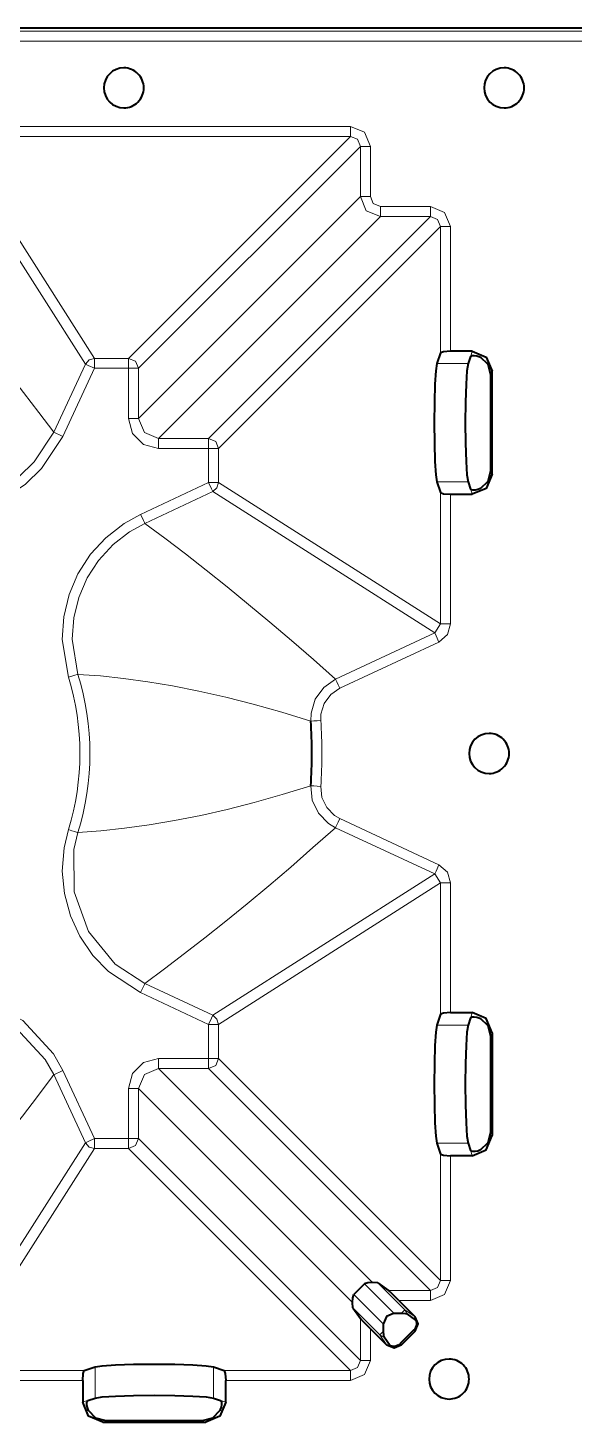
# Model space of a CAD drawing. Header units: millimetres. Extents: x 0 to 2941, y -405 to 1422.
# Drawn here: x 214.5 to 269.1, y 1136.4 to 1275.7 of the extents above; entities that cross this region are included whole.
import ezdxf

# ---------------------------------------------------------------- set-up
doc = ezdxf.new("R2010")
doc.units = ezdxf.units.MM
doc.layers.add('FINE', color=9, linetype='Continuous')
doc.layers.add('OUTLINE', color=7, linetype='Continuous')

msp = doc.modelspace()

# ---------------------------------------------------------------- linework, layer by layer
at = {"layer": 'FINE', "lineweight": 9}
for p, q in [((681.54, 1274.35), (131.57, 1274.35)), ((207.01, 1265.84), (246.71, 1265.84)), ((246.71, 1264.84), (207.01, 1264.84)), ((207.01, 1264.84), (221.13, 1242.66)), ((224.54, 1242.66), (246.71, 1264.84)), ((220.23, 1242.09), (206.1, 1264.26)), ((247.71, 1263.84), (225.54, 1241.67)), ((249.71, 1256.84), (227.54, 1234.67)), ((232.54, 1234.67), (254.71, 1256.84)), ((249.71, 1257.84), (254.71, 1257.84)), ((254.71, 1256.84), (249.71, 1256.84)), ((255.71, 1255.84), (233.54, 1233.67)), ((255.71, 1243.22), (255.71, 1255.84)), ((256.71, 1255.84), (256.71, 1243.38)), ((221.13, 1242.66), (224.54, 1242.66)), ((258.73, 1242.9), (258.89, 1243.38)), ((221.13, 1241.67), (217.96, 1234.86)), ((224.54, 1241.67), (221.13, 1241.67)), ((224.54, 1236.66), (224.54, 1241.67)), ((255.36, 1242.14), (258.47, 1242.14)), ((260.87, 1241.37), (260.76, 1241.02)), ((227.54, 1234.67), (232.54, 1234.67)), ((232.54, 1233.67), (227.54, 1233.67)), ((232.54, 1230.26), (232.54, 1233.67)), ((233.54, 1233.67), (233.54, 1230.26)), ((260.76, 1231.44), (260.87, 1231.09)), ((225.74, 1227.08), (232.54, 1230.26)), ((233.54, 1230.26), (255.71, 1216.13)), ((258.47, 1230.32), (255.36, 1230.32)), ((232.96, 1229.35), (226.16, 1226.18)), ((255.14, 1215.23), (232.96, 1229.35)), ((255.71, 1216.13), (255.71, 1229.25)), ((256.71, 1229.08), (256.71, 1216.13)), ((258.89, 1229.08), (258.73, 1229.56)), ((255.14, 1215.23), (255.71, 1216.13)), ((245.23, 1210.61), (255.14, 1215.23)), ((255.56, 1214.32), (245.65, 1209.7)), ((245.65, 1196.68), (255.56, 1192.06)), ((255.14, 1191.15), (245.23, 1195.77)), ((232.96, 1177.03), (255.14, 1191.15)), ((255.71, 1190.25), (255.14, 1191.15)), ((255.71, 1190.25), (233.54, 1176.12)), ((255.71, 1177.13), (255.71, 1190.25)), ((256.71, 1190.25), (256.71, 1177.3)), ((226.16, 1180.2), (232.96, 1177.03)), ((232.54, 1176.12), (225.74, 1179.3)), ((258.89, 1177.3), (258.73, 1176.82)), ((258.47, 1176.06), (255.36, 1176.06)), ((260.76, 1174.94), (260.87, 1175.29)), ((217.96, 1171.52), (221.13, 1164.71)), ((232.54, 1171.72), (227.54, 1171.72)), ((227.54, 1171.72), (248.91, 1150.34)), ((254.71, 1149.54), (232.54, 1171.72)), ((233.54, 1172.71), (255.71, 1150.54)), ((217.06, 1171.1), (216.9, 1170.88)), ((225.54, 1169.72), (225.54, 1164.71)), ((260.87, 1165.01), (260.76, 1165.36)), ((220.23, 1164.29), (206.1, 1142.12)), ((207.01, 1141.54), (221.13, 1163.72)), ((224.54, 1163.72), (221.13, 1163.72)), ((224.54, 1163.72), (246.71, 1141.54)), ((255.36, 1164.24), (258.47, 1164.24)), ((255.71, 1150.54), (255.71, 1163.17)), ((258.73, 1163.48), (258.89, 1163)), ((256.71, 1163), (256.71, 1150.54)), ((248.13, 1150.2), (251.08, 1147.24)), ((252.15, 1147.59), (249.44, 1150.3)), ((250.52, 1149.54), (254.71, 1149.54)), ((247.06, 1149.13), (250.02, 1146.17)), ((254.71, 1148.55), (251.54, 1148.55)), ((253.19, 1146.9), (252.15, 1147.59)), ((248.71, 1142.54), (248.71, 1145.72)), ((253.04, 1145.58), (253.19, 1145.48)), ((251.67, 1144.22), (251.77, 1144.07)), ((220.12, 1141.54), (207.01, 1141.54)), ((221.2, 1138.79), (221.2, 1141.9)), ((233.02, 1141.9), (233.02, 1138.79)), ((207.01, 1140.55), (219.96, 1140.55)), ((219.96, 1138.37), (220.44, 1138.53)), ((233.77, 1138.53), (234.26, 1138.37)), ((222.32, 1136.5), (221.97, 1136.39)), ((232.25, 1136.39), (231.89, 1136.5))]:
    msp.add_line(p, q, dxfattribs=at)
for points in [[(131.57, 1275.35), (681.54, 1275.35), (681.56, 1275.36)], [(246.71, 1265.84), (246.71, 1265.15), (246.71, 1264.84)], [(246.71, 1265.84), (248.13, 1265.25), (248.71, 1263.84), (248.71, 1258.83)], [(247.71, 1263.84), (247.42, 1264.55), (246.71, 1264.84)], [(225.54, 1241.67), (225.54, 1236.66), (247.71, 1258.83), (247.71, 1263.84)], [(248.71, 1263.84), (248.02, 1263.84), (247.71, 1263.84)], [(248.71, 1258.83), (248.02, 1258.83), (247.71, 1258.83)], [(249.71, 1256.84), (248.3, 1257.42), (247.71, 1258.83)], [(248.71, 1258.83), (249, 1258.13), (249.71, 1257.84)], [(249.71, 1257.84), (249.71, 1257.15), (249.71, 1256.84)], [(254.71, 1257.84), (254.71, 1257.15), (254.71, 1256.84)], [(254.71, 1257.84), (256.13, 1257.25), (256.71, 1255.84)], [(255.71, 1255.84), (255.42, 1256.55), (254.71, 1256.84)], [(256.71, 1255.84), (256.02, 1255.84), (255.71, 1255.84)], [(201.48, 1254.36), (203.48, 1252.1), (205.41, 1249.87), (207.28, 1247.67), (209.09, 1245.51), (210.83, 1243.37), (212.48, 1241.3), (214.06, 1239.27), (215.59, 1237.26), (217.06, 1235.28)], [(217.06, 1235.28), (220.23, 1242.09), (220.6, 1242.51), (221.13, 1242.66)], [(221.13, 1241.67), (221.13, 1242.35), (221.13, 1242.66)], [(224.54, 1241.67), (224.54, 1242.35), (224.54, 1242.66)], [(224.54, 1242.66), (225.25, 1242.37), (225.54, 1241.67)], [(221.13, 1241.67), (220.51, 1241.96), (220.23, 1242.09)], [(224.54, 1241.67), (225.23, 1241.67), (225.54, 1241.67)], [(227.54, 1233.67), (226.04, 1234.07), (224.94, 1235.16), (224.54, 1236.66)], [(224.54, 1236.66), (225.23, 1236.66), (225.54, 1236.66)], [(225.54, 1236.66), (226.12, 1235.25), (227.54, 1234.67)], [(217.96, 1234.86), (215.86, 1231.65), (214.24, 1230.09), (212.33, 1228.79), (210.29, 1227.85), (208.05, 1227.25), (205.82, 1227.05), (203.51, 1227.22), (201.67, 1227.66)], [(201.97, 1228.61), (203.67, 1228.21), (205.75, 1228.04), (207.88, 1228.24), (209.89, 1228.77), (211.84, 1229.66), (213.57, 1230.83), (215.11, 1232.31), (217.06, 1235.28)], [(217.96, 1234.86), (217.63, 1235.02), (217.34, 1235.15), (217.14, 1235.25), (217.06, 1235.28)], [(227.54, 1233.67), (227.54, 1234.35), (227.54, 1234.67)], [(232.54, 1233.67), (232.54, 1234.35), (232.54, 1234.67)], [(232.54, 1234.67), (233.25, 1234.37), (233.54, 1233.67)], [(232.54, 1233.67), (233.23, 1233.67), (233.54, 1233.67)], [(232.54, 1230.26), (232.83, 1229.63), (232.96, 1229.35)], [(232.54, 1230.26), (233.23, 1230.26), (233.54, 1230.26)], [(233.54, 1230.26), (233.38, 1229.72), (232.96, 1229.35)], [(218.53, 1210.8), (217.92, 1214.58), (218.07, 1216.83), (218.61, 1219.08), (219.49, 1221.15), (220.75, 1223.09), (222.26, 1224.75), (224.09, 1226.17), (225.74, 1227.08)], [(226.16, 1226.18), (224.63, 1225.33), (222.99, 1224.06), (221.54, 1222.48), (220.4, 1220.73), (219.56, 1218.77), (219.07, 1216.74), (218.92, 1214.6), (219.49, 1211.09)], [(225.74, 1227.08), (225.89, 1226.75), (226.03, 1226.46), (226.12, 1226.26), (226.16, 1226.18)], [(226.16, 1226.18), (228.17, 1224.69), (230.22, 1223.13), (232.29, 1221.51), (234.4, 1219.83), (236.54, 1218.08), (238.67, 1216.31), (240.82, 1214.47), (243.01, 1212.57), (245.23, 1210.61)], [(256.71, 1216.13), (256.4, 1215.06), (255.56, 1214.32)], [(256.71, 1216.13), (256.02, 1216.13), (255.71, 1216.13)], [(255.56, 1214.32), (255.27, 1214.94), (255.14, 1215.23)], [(218.53, 1210.8), (218.89, 1210.91), (219.19, 1211), (219.4, 1211.07), (219.49, 1211.09)], [(242.75, 1206.41), (239.85, 1207.31), (237.01, 1208.11), (234.25, 1208.81), (231.56, 1209.42), (228.95, 1209.94), (226.46, 1210.36), (224.05, 1210.69), (221.73, 1210.93), (219.49, 1211.09)], [(242.75, 1206.41), (242.78, 1207.23), (243.19, 1208.61), (244.04, 1209.78), (245.23, 1210.61)], [(245.65, 1209.7), (245.5, 1210.04), (245.36, 1210.33), (245.27, 1210.53), (245.23, 1210.61)], [(245.65, 1209.7), (244.74, 1209.07), (244.09, 1208.17), (243.77, 1207.1), (243.75, 1206.48)], [(243.75, 1206.48), (243.38, 1206.46), (243.06, 1206.44), (242.84, 1206.42), (242.75, 1206.41)], [(219.49, 1195.29), (221.77, 1195.45), (224.14, 1195.71), (226.59, 1196.05), (229.13, 1196.48), (231.75, 1197), (234.4, 1197.6), (237.11, 1198.3), (239.9, 1199.09), (242.75, 1199.97)], [(243.75, 1199.9), (243.38, 1199.92), (243.06, 1199.95), (242.84, 1199.96), (242.75, 1199.97)], [(245.23, 1195.77), (244.53, 1196.18), (243.52, 1197.22), (242.9, 1198.53), (242.75, 1199.97)], [(243.75, 1199.9), (243.86, 1198.79), (244.34, 1197.79), (245.12, 1196.99), (245.65, 1196.68)], [(245.65, 1196.68), (245.5, 1196.34), (245.36, 1196.05), (245.27, 1195.86), (245.23, 1195.77)], [(218.53, 1195.58), (218.89, 1195.47), (219.19, 1195.38), (219.4, 1195.31), (219.49, 1195.29)], [(219.49, 1195.29), (219.09, 1193.59), (219.11, 1189.38), (220.53, 1185.41), (223.19, 1182.14), (226.16, 1180.2)], [(245.23, 1195.77), (242.97, 1193.78), (240.75, 1191.84), (238.55, 1189.97), (236.38, 1188.17), (234.25, 1186.43), (232.18, 1184.78), (230.14, 1183.19), (228.14, 1181.67), (226.16, 1180.2)], [(255.56, 1192.06), (255.27, 1191.44), (255.14, 1191.15)], [(255.56, 1192.06), (256.4, 1191.32), (256.71, 1190.25)], [(256.71, 1190.25), (256.02, 1190.25), (255.71, 1190.25)], [(225.74, 1179.3), (225.89, 1179.63), (226.03, 1179.92), (226.12, 1180.12), (226.16, 1180.2)], [(201.67, 1178.72), (205.46, 1179.33), (209.96, 1178.65), (213.97, 1176.51), (217.05, 1173.17), (217.96, 1171.52)], [(217.06, 1171.1), (216.21, 1172.62), (213.36, 1175.72), (209.64, 1177.7), (205.48, 1178.33), (201.97, 1177.77)], [(227.54, 1172.71), (232.54, 1172.71), (232.54, 1176.12)], [(232.54, 1176.12), (232.83, 1176.75), (232.96, 1177.03)], [(232.54, 1176.12), (233.23, 1176.12), (233.54, 1176.12)], [(232.96, 1177.03), (233.38, 1176.66), (233.54, 1176.12), (233.54, 1172.71)], [(217.06, 1171.1), (217.14, 1171.13), (217.34, 1171.23), (217.63, 1171.36), (217.96, 1171.52)], [(224.54, 1169.72), (224.94, 1171.22), (226.04, 1172.31), (227.54, 1172.71)], [(227.54, 1171.72), (226.12, 1171.13), (225.54, 1169.72), (246.92, 1148.34)], [(227.54, 1171.72), (227.54, 1172.03), (227.54, 1172.71)], [(232.54, 1171.72), (232.54, 1172.03), (232.54, 1172.71), (233.23, 1172.71), (233.54, 1172.71)], [(233.54, 1172.71), (233.25, 1172.01), (232.54, 1171.72)], [(201.48, 1152.02), (203.46, 1154.26), (205.37, 1156.46), (207.22, 1158.63), (209, 1160.77), (210.73, 1162.88), (212.36, 1164.93), (213.93, 1166.94), (215.44, 1168.93), (216.9, 1170.88)], [(221.13, 1163.72), (220.6, 1163.87), (220.23, 1164.29), (217.06, 1171.1)], [(221.13, 1164.71), (224.54, 1164.71), (224.54, 1169.72)], [(225.54, 1169.72), (225.23, 1169.72), (224.54, 1169.72)], [(220.23, 1164.29), (220.51, 1164.42), (221.13, 1164.71)], [(221.13, 1163.72), (221.13, 1164.03), (221.13, 1164.71)], [(225.54, 1164.71), (225.23, 1164.71), (224.54, 1164.71)], [(224.54, 1163.72), (224.54, 1164.03), (224.54, 1164.71)], [(225.54, 1164.71), (225.25, 1164.01), (224.54, 1163.72)], [(247.71, 1146.74), (247.71, 1142.54), (225.54, 1164.71)], [(254.71, 1149.54), (255.42, 1149.83), (255.71, 1150.54)], [(256.71, 1150.54), (256.13, 1149.13), (254.71, 1148.55)], [(254.71, 1149.54), (254.71, 1149.23), (254.71, 1148.55)], [(256.71, 1150.54), (256.02, 1150.54), (255.71, 1150.54)], [(250.36, 1144.07), (249.66, 1145.11), (246.96, 1147.81)], [(251.79, 1147.23), (252.05, 1147.49), (252.15, 1147.59)], [(252.15, 1147.59), (252.29, 1147.41), (252.39, 1147.19)], [(250.02, 1145.47), (249.76, 1145.21), (249.66, 1145.11)], [(249.66, 1145.11), (249.85, 1144.96), (250.07, 1144.87)], [(247.71, 1142.54), (247.42, 1141.83), (246.71, 1141.54), (234.09, 1141.54)], [(234.26, 1140.55), (246.71, 1140.55), (248.13, 1141.13), (248.71, 1142.54)], [(247.71, 1142.54), (248.02, 1142.54), (248.71, 1142.54)], [(246.71, 1140.55), (246.71, 1141.23), (246.71, 1141.54)]]:
    msp.add_lwpolyline(points, dxfattribs=at)
for points in [[(225.74, 1179.3), (222.53, 1181.39), (220.97, 1183.01), (219.66, 1184.93), (218.73, 1186.97), (218.13, 1189.2), (217.92, 1191.44), (218.1, 1193.75), (218.53, 1195.58, 0.151865), (218.53, 1210.8)], [(219.49, 1195.29, 0.151866), (219.49, 1211.09)], [(243.75, 1199.9, 0.033071), (243.75, 1206.48)]]:
    msp.add_lwpolyline(points, format="xyb", dxfattribs=at)
at = {"layer": 'OUTLINE', "lineweight": 40}
for p, q in [((131.57, 1275.68), (1261.57, 1275.68)), ((255.71, 1243.22), (255.36, 1242.14)), ((258.89, 1243.38), (256.71, 1243.38)), ((258.7, 1242.86), (258.47, 1242.14)), ((258.7, 1242.86), (258.73, 1242.9)), ((260.87, 1231.09), (260.87, 1241.37)), ((260.76, 1231.44), (260.76, 1241.02)), ((255.36, 1230.32), (255.71, 1229.25)), ((258.47, 1230.32), (258.7, 1229.6)), ((256.71, 1229.08), (258.89, 1229.08)), ((258.73, 1229.56), (258.7, 1229.6)), ((255.71, 1177.13), (255.36, 1176.06)), ((256.71, 1177.3), (258.89, 1177.3)), ((258.7, 1176.78), (258.47, 1176.06)), ((258.7, 1176.78), (258.73, 1176.82)), ((260.76, 1165.36), (260.76, 1174.94)), ((260.87, 1175.29), (260.87, 1165.01)), ((255.36, 1164.24), (255.71, 1163.17)), ((258.47, 1164.24), (258.7, 1163.52)), ((258.89, 1163), (256.71, 1163)), ((248.13, 1150.2), (247.06, 1149.13)), ((249.44, 1150.3), (248.91, 1150.34)), ((249.44, 1150.3), (250.52, 1149.54)), ((246.96, 1147.81), (246.92, 1148.34)), ((246.96, 1147.81), (247.71, 1146.74)), ((251.54, 1148.55), (253.19, 1146.9)), ((248.71, 1145.72), (250.36, 1144.07)), ((250.02, 1146.17), (250.02, 1146.24)), ((253.02, 1145.56), (251.7, 1144.24)), ((253.19, 1145.48), (251.77, 1144.07)), ((250.7, 1144.02), (250.07, 1144.87)), ((251.7, 1144.24), (251.67, 1144.22)), ((220.12, 1141.54), (221.2, 1141.9)), ((233.02, 1141.9), (234.09, 1141.54)), ((219.96, 1140.55), (219.96, 1138.37)), ((234.26, 1138.37), (234.26, 1140.55)), ((220.44, 1138.53), (220.48, 1138.56)), ((233.02, 1138.79), (233.74, 1138.56)), ((233.74, 1138.56), (233.77, 1138.53)), ((221.97, 1136.39), (232.25, 1136.39))]:
    msp.add_line(p, q, dxfattribs=at)
for points in [[(222.07, 1269.69, 0.414176), (224.07, 1267.69, 0.414226), (226.07, 1269.69, 0.414251), (224.07, 1271.69, 0.414201)], [(264.07, 1269.69, 0.414226), (262.07, 1271.69, 0.414176), (260.07, 1269.69, 0.414201), (262.07, 1267.69, 0.414251)], [(258.57, 1203.19, 0.414195), (260.57, 1201.19, 0.414251), (262.57, 1203.19, 0.414226), (260.57, 1205.19, 0.414182)], [(258.57, 1140.69, 0.414226), (256.57, 1142.69, 0.414201), (254.57, 1140.69, 0.414201), (256.57, 1138.69, 0.414226)]]:
    msp.add_lwpolyline(points, format="xyb", close=True, dxfattribs=at)
for points in [[(256.71, 1243.38), (256.02, 1243.33), (255.71, 1243.22)], [(258.73, 1242.9), (258.87, 1242.95), (259.09, 1242.96), (259.36, 1242.93), (259.63, 1242.83), (259.7, 1242.8)], [(258.89, 1243.38), (260.29, 1242.79), (260.87, 1241.37)], [(260.76, 1241.02), (260.47, 1242.06), (259.7, 1242.8)], [(255.36, 1242.14), (255.25, 1241.43), (255.16, 1240.09), (255.1, 1238.28), (255.08, 1236.23), (255.1, 1234.18), (255.16, 1232.37), (255.25, 1231.03), (255.36, 1230.32)], [(258.47, 1242.14), (258.36, 1241.43), (258.27, 1240.09), (258.21, 1238.28), (258.19, 1236.23), (258.21, 1234.18), (258.27, 1232.37), (258.36, 1231.03), (258.47, 1230.32)], [(259.7, 1229.66), (260.47, 1230.4), (260.76, 1231.44)], [(260.87, 1231.09), (260.29, 1229.67), (258.89, 1229.08)], [(255.71, 1229.25), (256.02, 1229.13), (256.71, 1229.08)], [(259.7, 1229.66), (259.43, 1229.55), (259.17, 1229.5), (258.95, 1229.5), (258.79, 1229.54), (258.73, 1229.56)], [(256.71, 1177.3), (256.02, 1177.25), (255.71, 1177.13)], [(260.87, 1175.29), (260.29, 1176.71), (258.89, 1177.3)], [(255.36, 1176.06), (255.25, 1175.35), (255.16, 1174.01), (255.1, 1172.2), (255.08, 1170.15), (255.1, 1168.1), (255.16, 1166.29), (255.25, 1164.95), (255.36, 1164.24)], [(258.47, 1176.06), (258.36, 1175.35), (258.27, 1174.01), (258.21, 1172.2), (258.19, 1170.15), (258.21, 1168.1), (258.27, 1166.29), (258.36, 1164.95), (258.47, 1164.24)], [(258.73, 1176.82), (258.87, 1176.87), (259.09, 1176.88), (259.36, 1176.85), (259.63, 1176.75), (259.7, 1176.72)], [(260.76, 1174.94), (260.47, 1175.98), (259.7, 1176.72)], [(258.89, 1163), (260.29, 1163.59), (260.87, 1165.01)], [(259.7, 1163.58), (260.47, 1164.32), (260.76, 1165.36)], [(255.71, 1163.17), (256.02, 1163.05), (256.71, 1163)], [(259.7, 1163.58), (259.43, 1163.47), (259.17, 1163.42), (258.95, 1163.42), (258.79, 1163.46), (258.73, 1163.48), (258.7, 1163.52)], [(248.91, 1150.34), (248.45, 1150.3), (248.13, 1150.2)], [(251.54, 1148.55), (250.85, 1149.23), (250.52, 1149.54)], [(246.92, 1148.34), (246.96, 1148.81), (247.06, 1149.13)], [(248.71, 1145.72), (248.02, 1146.41), (247.71, 1146.74)], [(251.01, 1147.24), (250.31, 1146.95), (250.02, 1146.24)], [(251.79, 1147.23), (251.08, 1147.24), (251.01, 1147.24)], [(253.24, 1146.56), (252.39, 1147.19), (252.21, 1147.22), (251.79, 1147.23)], [(253.24, 1146.56), (253.27, 1146.48), (253.31, 1146.3), (253.3, 1146.09), (253.23, 1145.85), (253.1, 1145.65), (253.04, 1145.58), (253.02, 1145.56)], [(253.19, 1145.48), (253.48, 1146.19), (253.19, 1146.9)], [(250.07, 1144.87), (250.04, 1145.05), (250.02, 1145.47), (250.02, 1146.17)], [(251.77, 1144.07), (251.07, 1143.78), (250.36, 1144.07)], [(251.67, 1144.22), (251.47, 1144.06), (251.25, 1143.97), (251.05, 1143.95), (250.88, 1143.96), (250.74, 1143.99), (250.7, 1144.02)], [(219.96, 1140.55), (220, 1141.23), (220.12, 1141.54)], [(221.2, 1141.9), (221.91, 1142.01), (223.25, 1142.1), (225.05, 1142.16), (227.11, 1142.18), (229.16, 1142.16), (230.96, 1142.1), (232.3, 1142.01), (233.02, 1141.9)], [(234.09, 1141.54), (234.21, 1141.23), (234.26, 1140.55)], [(221.97, 1136.39), (220.54, 1136.97), (219.96, 1138.37)], [(220.54, 1137.56), (220.43, 1137.83), (220.38, 1138.09), (220.38, 1138.31), (220.41, 1138.47), (220.44, 1138.53)], [(220.48, 1138.56), (221.2, 1138.79), (221.91, 1138.9), (223.25, 1138.99), (225.05, 1139.05), (227.11, 1139.07), (229.16, 1139.05), (230.96, 1138.99), (232.3, 1138.9), (233.02, 1138.79)], [(234.26, 1138.37), (233.67, 1136.97), (232.25, 1136.39)], [(233.77, 1138.53), (233.82, 1138.39), (233.84, 1138.16), (233.8, 1137.89), (233.71, 1137.63), (233.67, 1137.56)], [(231.89, 1136.5), (222.32, 1136.5), (221.28, 1136.78), (220.54, 1137.56)], [(233.67, 1137.56), (232.94, 1136.78), (231.89, 1136.5)]]:
    msp.add_lwpolyline(points, dxfattribs=at)
msp.add_lwpolyline([(242.75, 1199.97, 0.033084), (242.75, 1206.41)], format="xyb", dxfattribs=at)

doc.saveas('drawing.dxf')
